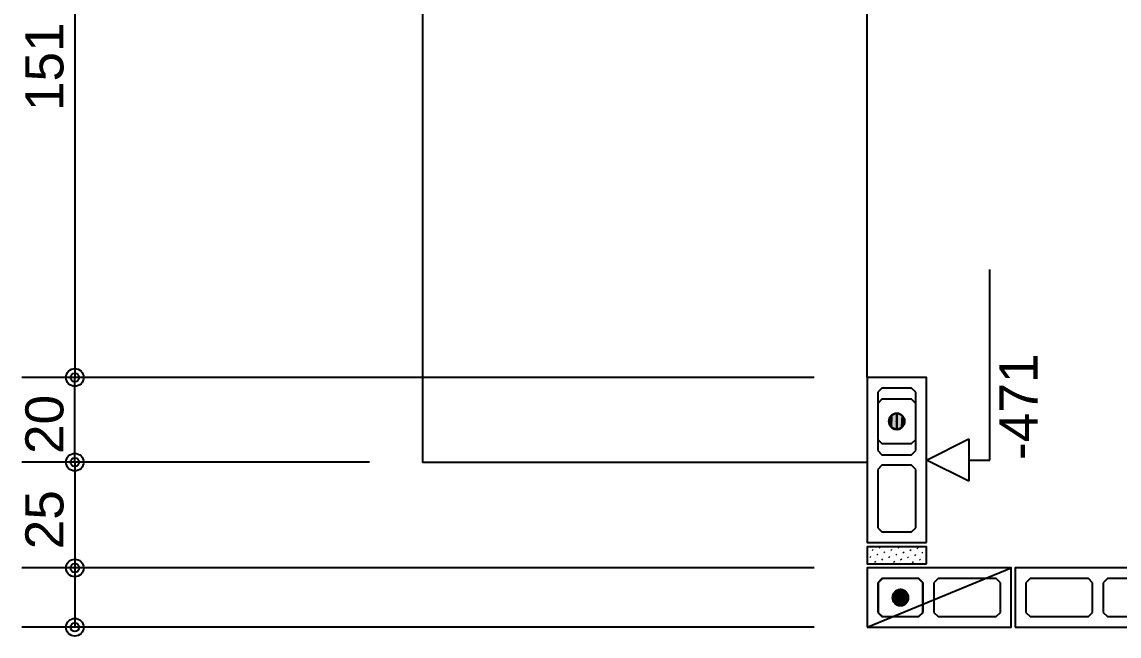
# Model space of a CAD drawing. Extents: x 0 to 119, y 0 to 84.
# Drawn here: x 9.94 to 15.12, y 40.48 to 43.38 of the extents above; entities that cross this region are included whole.
import ezdxf

# ---------------------------------------------------------------- set-up
doc = ezdxf.new("R2010")
doc.units = 0
doc.header["$MEASUREMENT"] = 0
doc.linetypes.add('ESTILO_TQS_0003', pattern=[1.5, 0.5, -0.4, 0.1, -0.5])
doc.linetypes.add('ESTILO_TQS_0005', pattern=[0.4, 0.3, -0.1])
for name, color, linetype in [('17', 90, 'CONTINUOUS'), ('18', 6, 'CONTINUOUS'), ('27', 250, 'CONTINUOUS'), ('3', 7, 'CONTINUOUS'), ('35', 255, 'CONTINUOUS')]:
    doc.layers.add(name, color=color, linetype=linetype)
doc.styles.add('TQS_ARIAL', font='arial.ttf')

msp = doc.modelspace()

# ---------------------------------------------------------------- linework, layer by layer
at = {"layer": '17', "color": 90, "linetype": 'Continuous'}
for p, q in [((14.00275, 40.75055), (13.98275, 40.73055)), ((13.98275, 40.73055), (13.98275, 40.59055)), ((14.17275, 40.75055), (14.00275, 40.75055)), ((14.19275, 40.73055), (14.17275, 40.75055)), ((14.19275, 40.59055), (14.19275, 40.73055)), ((13.98275, 40.59055), (14.00275, 40.57055)), ((14.17275, 40.57055), (14.19275, 40.59055)), ((14.00275, 40.57055), (14.17275, 40.57055))]:
    msp.add_line(p, q, dxfattribs=at)
for points in [[(14.08835, 40.66055), (14.088347, 40.660489), (14.088338, 40.660429), (14.088322, 40.66037), (14.088301, 40.660313), (14.088275, 40.660259), (14.088242, 40.660207), (14.088205, 40.660159), (14.088163, 40.660115), (14.088117, 40.660076), (14.088067, 40.660041), (14.088014, 40.660011), (14.087958, 40.659987), (14.0879, 40.659969), (14.087841, 40.659957), (14.08778, 40.659951), (14.08772, 40.659951), (14.087659, 40.659957), (14.0876, 40.659969), (14.087542, 40.659987), (14.087486, 40.660011), (14.087433, 40.660041), (14.087383, 40.660076), (14.087337, 40.660115), (14.087295, 40.660159), (14.087258, 40.660207), (14.087225, 40.660259), (14.087199, 40.660313), (14.087178, 40.66037), (14.087162, 40.660429), (14.087153, 40.660489), (14.08715, 40.66055), (14.12555, 40.66055), (14.125356, 40.664374), (14.124776, 40.668159), (14.123816, 40.671866), (14.122487, 40.675457), (14.1208, 40.678894), (14.118775, 40.682144), (14.116431, 40.685172), (14.113793, 40.687947), (14.110888, 40.690441), (14.107745, 40.692629), (14.104397, 40.694487), (14.100878, 40.695997), (14.097225, 40.697143), (14.093474, 40.697914), (14.089665, 40.698301), (14.085835, 40.698301), (14.082026, 40.697914), (14.078275, 40.697143), (14.074622, 40.695997), (14.071103, 40.694487), (14.067755, 40.692629), (14.064612, 40.690441), (14.061707, 40.687947), (14.059069, 40.685172), (14.056725, 40.682144), (14.0547, 40.678894), (14.053013, 40.675457), (14.051684, 40.671866), (14.050724, 40.668159), (14.050144, 40.664374), (14.04995, 40.66055), (14.08835, 40.66055)], [(14.08715, 40.66055), (14.087153, 40.660611), (14.087162, 40.660671), (14.087178, 40.66073), (14.087199, 40.660787), (14.087225, 40.660841), (14.087258, 40.660893), (14.087295, 40.660941), (14.087337, 40.660985), (14.087383, 40.661024), (14.087433, 40.661059), (14.087486, 40.661089), (14.087542, 40.661113), (14.0876, 40.661131), (14.087659, 40.661143), (14.08772, 40.661149), (14.08778, 40.661149), (14.087841, 40.661143), (14.0879, 40.661131), (14.087958, 40.661113), (14.088014, 40.661089), (14.088067, 40.661059), (14.088117, 40.661024), (14.088163, 40.660985), (14.088205, 40.660941), (14.088242, 40.660893), (14.088275, 40.660841), (14.088301, 40.660787), (14.088322, 40.66073), (14.088338, 40.660671), (14.088347, 40.660611), (14.08835, 40.66055), (14.04995, 40.66055), (14.050144, 40.656726), (14.050724, 40.652941), (14.051684, 40.649234), (14.053013, 40.645643), (14.0547, 40.642206), (14.056725, 40.638956), (14.059069, 40.635928), (14.061707, 40.633153), (14.064612, 40.630659), (14.067755, 40.628471), (14.071103, 40.626613), (14.074622, 40.625103), (14.078275, 40.623957), (14.082026, 40.623186), (14.085835, 40.622799), (14.089665, 40.622799), (14.093474, 40.623186), (14.097225, 40.623957), (14.100878, 40.625103), (14.104397, 40.626613), (14.107745, 40.628471), (14.110888, 40.630659), (14.113793, 40.633153), (14.116431, 40.635928), (14.118775, 40.638956), (14.1208, 40.642206), (14.122487, 40.645643), (14.123816, 40.649234), (14.124776, 40.652941), (14.125356, 40.656726), (14.12555, 40.66055), (14.08715, 40.66055)]]:
    msp.add_lwpolyline(points, dxfattribs=at)
msp.add_circle((14.08775, 40.66055), 0.0372, dxfattribs=at)
for points in [[(14.08835, 40.66055), (14.0547, 40.678894), (14.053013, 40.675457)], [(14.08835, 40.66055), (14.056725, 40.682144), (14.0547, 40.678894)], [(14.08835, 40.66055), (14.059069, 40.685172), (14.056725, 40.682144)], [(14.08835, 40.66055), (14.061707, 40.687947), (14.059069, 40.685172)], [(14.08835, 40.66055), (14.064612, 40.690441), (14.061707, 40.687947)], [(14.08835, 40.66055), (14.067755, 40.692629), (14.064612, 40.690441)], [(14.08835, 40.66055), (14.071103, 40.694487), (14.067755, 40.692629)], [(14.08835, 40.66055), (14.074622, 40.695997), (14.071103, 40.694487)], [(14.08835, 40.66055), (14.078275, 40.697143), (14.074622, 40.695997)], [(14.08835, 40.66055), (14.082026, 40.697914), (14.078275, 40.697143)], [(14.08835, 40.66055), (14.085835, 40.698301), (14.082026, 40.697914)], [(14.08835, 40.66055), (14.089665, 40.698301), (14.085835, 40.698301)], [(14.12555, 40.66055), (14.089665, 40.698301), (14.08835, 40.66055)], [(14.12555, 40.66055), (14.093474, 40.697914), (14.089665, 40.698301)], [(14.12555, 40.66055), (14.097225, 40.697143), (14.093474, 40.697914)], [(14.12555, 40.66055), (14.100878, 40.695997), (14.097225, 40.697143)], [(14.12555, 40.66055), (14.104397, 40.694487), (14.100878, 40.695997)], [(14.12555, 40.66055), (14.107745, 40.692629), (14.104397, 40.694487)], [(14.12555, 40.66055), (14.110888, 40.690441), (14.107745, 40.692629)], [(14.12555, 40.66055), (14.113793, 40.687947), (14.110888, 40.690441)], [(14.12555, 40.66055), (14.116431, 40.685172), (14.113793, 40.687947)], [(14.12555, 40.66055), (14.118775, 40.682144), (14.116431, 40.685172)], [(14.12555, 40.66055), (14.1208, 40.678894), (14.118775, 40.682144)], [(14.12555, 40.66055), (14.122487, 40.675457), (14.1208, 40.678894)], [(14.08835, 40.66055), (14.050144, 40.664374), (14.04995, 40.66055)], [(14.08715, 40.66055), (14.04995, 40.66055), (14.050144, 40.656726)], [(14.08835, 40.66055), (14.050724, 40.668159), (14.050144, 40.664374)], [(14.08715, 40.66055), (14.050144, 40.656726), (14.050724, 40.652941)], [(14.08835, 40.66055), (14.051684, 40.671866), (14.050724, 40.668159)], [(14.08715, 40.66055), (14.050724, 40.652941), (14.051684, 40.649234)], [(14.08835, 40.66055), (14.053013, 40.675457), (14.051684, 40.671866)], [(14.08715, 40.66055), (14.051684, 40.649234), (14.053013, 40.645643)], [(14.08715, 40.66055), (14.053013, 40.645643), (14.0547, 40.642206)], [(14.08715, 40.66055), (14.0547, 40.642206), (14.056725, 40.638956)], [(14.08715, 40.66055), (14.056725, 40.638956), (14.059069, 40.635928)], [(14.08715, 40.66055), (14.059069, 40.635928), (14.061707, 40.633153)], [(14.08715, 40.66055), (14.061707, 40.633153), (14.064612, 40.630659)], [(14.08715, 40.66055), (14.064612, 40.630659), (14.067755, 40.628471)], [(14.08715, 40.66055), (14.067755, 40.628471), (14.071103, 40.626613)], [(14.08715, 40.66055), (14.071103, 40.626613), (14.074622, 40.625103)], [(14.08715, 40.66055), (14.074622, 40.625103), (14.078275, 40.623957)], [(14.08715, 40.66055), (14.078275, 40.623957), (14.082026, 40.623186)], [(14.08715, 40.66055), (14.082026, 40.623186), (14.085835, 40.622799)], [(14.08715, 40.66055), (14.085835, 40.622799), (14.089665, 40.622799)], [(14.087383, 40.661024), (14.087178, 40.66073), (14.08715, 40.66055)], [(14.087383, 40.661024), (14.08715, 40.66055), (14.08715, 40.66055)], [(14.087383, 40.661024), (14.08715, 40.66055), (14.08715, 40.66055)], [(14.087383, 40.661024), (14.08715, 40.66055), (14.08715, 40.66055)], [(14.087383, 40.661024), (14.08715, 40.66055), (14.08715, 40.66055)], [(14.087383, 40.661024), (14.08715, 40.66055), (14.08715, 40.66055)], [(14.087383, 40.661024), (14.08715, 40.66055), (14.08715, 40.66055)], [(14.087383, 40.661024), (14.08715, 40.66055), (14.08715, 40.66055)], [(14.087383, 40.661024), (14.08715, 40.66055), (14.08715, 40.66055)], [(14.087383, 40.661024), (14.08715, 40.66055), (14.08715, 40.66055)], [(14.087383, 40.661024), (14.08715, 40.66055), (14.08715, 40.66055)], [(14.087383, 40.661024), (14.08715, 40.66055), (14.08715, 40.66055)], [(14.087383, 40.661024), (14.08715, 40.66055), (14.08715, 40.66055)], [(14.087383, 40.661024), (14.08715, 40.66055), (14.08715, 40.66055)], [(14.087383, 40.661024), (14.08715, 40.66055), (14.08715, 40.66055)], [(14.087383, 40.661024), (14.08715, 40.66055), (14.08715, 40.66055)], [(14.087383, 40.661024), (14.08715, 40.66055), (14.08715, 40.66055)], [(14.087383, 40.661024), (14.08715, 40.66055), (14.08715, 40.66055)], [(14.087383, 40.661024), (14.08715, 40.66055), (14.08715, 40.66055)], [(14.087383, 40.661024), (14.08715, 40.66055), (14.08715, 40.66055)], [(14.087383, 40.661024), (14.08715, 40.66055), (14.08715, 40.66055)], [(14.087383, 40.661024), (14.08715, 40.66055), (14.08715, 40.66055)], [(14.087383, 40.661024), (14.08715, 40.66055), (14.08715, 40.66055)], [(14.08715, 40.66055), (14.089665, 40.622799), (14.12555, 40.66055)], [(14.087383, 40.661024), (14.087225, 40.660841), (14.087178, 40.66073)], [(14.087383, 40.661024), (14.087258, 40.660893), (14.087225, 40.660841)], [(14.087383, 40.661024), (14.087295, 40.660941), (14.087258, 40.660893)], [(14.087383, 40.661024), (14.087337, 40.660985), (14.087295, 40.660941)], [(14.087383, 40.661024), (14.087383, 40.661024), (14.087337, 40.660985)], [(14.087383, 40.661024), (14.087337, 40.660985), (14.087337, 40.660985)], [(14.087383, 40.661024), (14.087383, 40.661024), (14.087383, 40.661024)], [(14.08835, 40.66055), (14.088117, 40.660076), (14.088117, 40.660076)], [(14.08835, 40.66055), (14.088117, 40.660076), (14.088117, 40.660076)], [(14.08835, 40.66055), (14.088117, 40.660076), (14.088163, 40.660115)], [(14.08835, 40.66055), (14.088163, 40.660115), (14.088163, 40.660115)], [(14.08835, 40.66055), (14.088163, 40.660115), (14.088205, 40.660159)], [(14.08835, 40.66055), (14.088205, 40.660159), (14.088242, 40.660207)], [(14.08835, 40.66055), (14.088242, 40.660207), (14.088275, 40.660259)], [(14.08835, 40.66055), (14.088275, 40.660259), (14.088322, 40.66037)], [(14.08835, 40.66055), (14.088322, 40.66037), (14.08835, 40.66055)], [(14.08835, 40.66055), (14.08835, 40.66055), (14.08835, 40.66055)], [(14.08835, 40.66055), (14.08835, 40.66055), (14.08835, 40.66055)], [(14.08835, 40.66055), (14.08835, 40.66055), (14.08835, 40.66055)], [(14.08835, 40.66055), (14.08835, 40.66055), (14.08835, 40.66055)], [(14.08835, 40.66055), (14.08835, 40.66055), (14.08835, 40.66055)], [(14.08835, 40.66055), (14.08835, 40.66055), (14.08835, 40.66055)], [(14.08835, 40.66055), (14.08835, 40.66055), (14.08835, 40.66055)], [(14.08835, 40.66055), (14.08835, 40.66055), (14.08835, 40.66055)], [(14.08835, 40.66055), (14.08835, 40.66055), (14.08835, 40.66055)], [(14.08835, 40.66055), (14.08835, 40.66055), (14.08835, 40.66055)], [(14.08835, 40.66055), (14.08835, 40.66055), (14.08835, 40.66055)], [(14.08835, 40.66055), (14.08835, 40.66055), (14.08835, 40.66055)], [(14.08835, 40.66055), (14.08835, 40.66055), (14.08835, 40.66055)], [(14.08835, 40.66055), (14.08835, 40.66055), (14.08835, 40.66055)], [(14.08835, 40.66055), (14.08835, 40.66055), (14.08835, 40.66055)], [(14.08835, 40.66055), (14.08835, 40.66055), (14.08835, 40.66055)], [(14.08835, 40.66055), (14.08835, 40.66055), (14.08835, 40.66055)], [(14.08835, 40.66055), (14.08835, 40.66055), (14.08835, 40.66055)], [(14.08835, 40.66055), (14.08835, 40.66055), (14.08835, 40.66055)], [(14.08835, 40.66055), (14.08835, 40.66055), (14.08835, 40.66055)], [(14.08835, 40.66055), (14.08835, 40.66055), (14.08835, 40.66055)], [(14.12555, 40.66055), (14.089665, 40.622799), (14.093474, 40.623186)], [(14.12555, 40.66055), (14.093474, 40.623186), (14.097225, 40.623957)], [(14.12555, 40.66055), (14.097225, 40.623957), (14.100878, 40.625103)], [(14.12555, 40.66055), (14.100878, 40.625103), (14.104397, 40.626613)], [(14.12555, 40.66055), (14.104397, 40.626613), (14.107745, 40.628471)], [(14.12555, 40.66055), (14.107745, 40.628471), (14.110888, 40.630659)], [(14.12555, 40.66055), (14.110888, 40.630659), (14.113793, 40.633153)], [(14.12555, 40.66055), (14.113793, 40.633153), (14.116431, 40.635928)], [(14.12555, 40.66055), (14.116431, 40.635928), (14.118775, 40.638956)], [(14.12555, 40.66055), (14.118775, 40.638956), (14.1208, 40.642206)], [(14.12555, 40.66055), (14.1208, 40.642206), (14.122487, 40.645643)], [(14.12555, 40.66055), (14.123816, 40.671866), (14.122487, 40.675457)], [(14.12555, 40.66055), (14.122487, 40.645643), (14.123816, 40.649234)], [(14.12555, 40.66055), (14.124776, 40.668159), (14.123816, 40.671866)], [(14.12555, 40.66055), (14.123816, 40.649234), (14.124776, 40.652941)], [(14.12555, 40.66055), (14.125356, 40.664374), (14.124776, 40.668159)], [(14.12555, 40.66055), (14.124776, 40.652941), (14.125356, 40.656726)]]:
    msp.add_solid(points, dxfattribs=at)
at = {"layer": '18', "color": 6, "linetype": 'Continuous'}
for p, q in [((14.51025, 41.31055), (14.51025, 42.21055)), ((14.21025, 41.31055), (14.41025, 41.41055)), ((14.41025, 41.41055), (14.41025, 41.21055)), ((14.41025, 41.21055), (14.21025, 41.31055)), ((14.41025, 41.31055), (14.51025, 41.31055))]:
    msp.add_line(p, q, dxfattribs=at)
at = {"layer": '27', "color": 250, "linetype": 'ESTILO_TQS_0005'}
for points in [[(14.14025, 41.33555), (14.16025, 41.35555), (14.16025, 41.63055), (14.14025, 41.65055), (14.00025, 41.65055), (13.98025, 41.63055), (13.98025, 41.35555), (14.00025, 41.33555), (14.14025, 41.33555)], [(14.14025, 40.97055), (14.16025, 40.99055), (14.16025, 41.26555), (14.14025, 41.28555), (14.00025, 41.28555), (13.98025, 41.26555), (13.98025, 40.99055), (14.00025, 40.97055), (14.14025, 40.97055)], [(13.98025, 40.59055), (14.00025, 40.57055), (14.17525, 40.57055), (14.19525, 40.59055), (14.19525, 40.73055), (14.17525, 40.75055), (14.00025, 40.75055), (13.98025, 40.73055), (13.98025, 40.59055)], [(14.24525, 40.59055), (14.26525, 40.57055), (14.54025, 40.57055), (14.56025, 40.59055), (14.56025, 40.73055), (14.54025, 40.75055), (14.26525, 40.75055), (14.24525, 40.73055), (14.24525, 40.59055)], [(14.68025, 40.59055), (14.70025, 40.57055), (14.97525, 40.57055), (14.99525, 40.59055), (14.99525, 40.73055), (14.97525, 40.75055), (14.70025, 40.75055), (14.68025, 40.73055), (14.68025, 40.59055)], [(15.04525, 40.59055), (15.06525, 40.57055), (15.34025, 40.57055), (15.36025, 40.59055), (15.36025, 40.73055), (15.34025, 40.75055), (15.06525, 40.75055), (15.04525, 40.73055), (15.04525, 40.59055)]]:
    msp.add_lwpolyline(points, dxfattribs=at)
at = {"layer": '3', "color": 7, "linetype": 'Continuous'}
for p, q in [((14.00025, 41.59805), (13.98025, 41.57805)), ((13.98025, 41.57805), (13.98025, 41.40805)), ((14.14025, 41.59805), (14.00025, 41.59805)), ((14.16025, 41.57805), (14.14025, 41.59805)), ((14.16025, 41.40805), (14.16025, 41.57805)), ((13.98025, 41.40805), (14.00025, 41.38805)), ((14.14025, 41.38805), (14.16025, 41.40805)), ((14.00025, 41.38805), (14.14025, 41.38805)), ((13.946506, 40.895905), (13.946506, 40.895905)), ((13.959057, 40.883354), (13.955522, 40.88689)), ((13.992203, 40.894403), (13.988668, 40.897938)), ((14.047799, 40.883001), (14.044264, 40.886536)), ((14.081299, 40.893696), (14.077763, 40.897231)), ((14.137248, 40.88194), (14.133713, 40.885476)), ((14.170748, 40.892635), (14.167212, 40.896171)), ((14.21025, 40.897327), (14.21025, 40.897327)), ((13.948362, 40.849855), (13.944827, 40.853391)), ((13.981508, 40.860904), (13.977973, 40.864439)), ((14.003959, 40.838453), (14.000423, 40.841988)), ((14.008378, 40.878228), (14.008378, 40.878228)), ((14.014654, 40.871952), (14.011118, 40.875488)), ((14.037104, 40.849501), (14.033569, 40.853037)), ((14.07025, 40.86055), (14.066714, 40.864086)), ((14.092701, 40.838099), (14.089165, 40.841635)), ((14.103749, 40.871245), (14.100214, 40.874781)), ((14.1262, 40.848794), (14.122664, 40.85233)), ((14.132122, 40.842872), (14.132122, 40.842872)), ((14.159699, 40.859489), (14.156163, 40.863025)), ((14.18215, 40.837039), (14.178614, 40.840574)), ((14.193198, 40.870184), (14.189663, 40.87372)), ((14.21025, 40.853133), (14.21025, 40.853133)), ((13.93025, 40.52055), (14.61025, 40.80055)), ((13.933473, 40.82055), (13.933473, 40.82055)), ((13.970813, 40.827404), (13.967278, 40.83094)), ((13.977667, 40.82055), (13.977667, 40.82055)), ((14.021862, 40.82055), (14.021862, 40.82055)), ((14.059555, 40.827051), (14.056019, 40.830586)), ((14.066056, 40.82055), (14.066056, 40.82055)), ((14.11025, 40.82055), (14.11025, 40.82055)), ((14.14865, 40.826344), (14.145115, 40.829879)), ((14.154444, 40.82055), (14.154444, 40.82055)), ((14.193994, 40.825195), (14.193994, 40.825195)), ((14.198638, 40.82055), (14.198638, 40.82055))]:
    msp.add_line(p, q, dxfattribs=at)
for points in [[(11.83025, 45.42055), (11.83025, 41.30055), (13.93025, 41.30055)], [(13.93025, 41.70055), (13.93025, 44.72055)], [(14.21025, 40.92055), (14.21025, 41.70055), (13.93025, 41.70055), (13.93025, 40.92055), (14.21025, 40.92055)], [(14.07025, 41.49365), (14.070311, 41.493647), (14.070371, 41.493638), (14.07043, 41.493622), (14.070487, 41.493601), (14.070541, 41.493575), (14.070593, 41.493542), (14.070641, 41.493505), (14.070685, 41.493463), (14.070724, 41.493417), (14.070759, 41.493367), (14.070789, 41.493314), (14.070813, 41.493258), (14.070831, 41.4932), (14.070843, 41.493141), (14.070849, 41.49308), (14.070849, 41.49302), (14.070843, 41.492959), (14.070831, 41.4929), (14.070813, 41.492842), (14.070789, 41.492786), (14.070759, 41.492733), (14.070724, 41.492683), (14.070685, 41.492637), (14.070641, 41.492595), (14.070593, 41.492558), (14.070541, 41.492525), (14.070487, 41.492499), (14.07043, 41.492478), (14.070371, 41.492462), (14.070311, 41.492453), (14.07025, 41.49245), (14.07025, 41.53085), (14.066426, 41.530656), (14.062641, 41.530076), (14.058934, 41.529116), (14.055343, 41.527787), (14.051906, 41.5261), (14.048656, 41.524075), (14.045628, 41.521731), (14.042853, 41.519093), (14.040359, 41.516188), (14.038171, 41.513045), (14.036313, 41.509697), (14.034803, 41.506178), (14.033657, 41.502525), (14.032886, 41.498774), (14.032499, 41.494965), (14.032499, 41.491135), (14.032886, 41.487326), (14.033657, 41.483575), (14.034803, 41.479922), (14.036313, 41.476403), (14.038171, 41.473055), (14.040359, 41.469912), (14.042853, 41.467007), (14.045628, 41.464369), (14.048656, 41.462025), (14.051906, 41.46), (14.055343, 41.458313), (14.058934, 41.456984), (14.062641, 41.456024), (14.066426, 41.455444), (14.07025, 41.45525), (14.07025, 41.49365)], [(14.07025, 41.49245), (14.070189, 41.492453), (14.070129, 41.492462), (14.07007, 41.492478), (14.070013, 41.492499), (14.069959, 41.492525), (14.069907, 41.492558), (14.069859, 41.492595), (14.069815, 41.492637), (14.069776, 41.492683), (14.069741, 41.492733), (14.069711, 41.492786), (14.069687, 41.492842), (14.069669, 41.4929), (14.069657, 41.492959), (14.069651, 41.49302), (14.069651, 41.49308), (14.069657, 41.493141), (14.069669, 41.4932), (14.069687, 41.493258), (14.069711, 41.493314), (14.069741, 41.493367), (14.069776, 41.493417), (14.069815, 41.493463), (14.069859, 41.493505), (14.069907, 41.493542), (14.069959, 41.493575), (14.070013, 41.493601), (14.07007, 41.493622), (14.070129, 41.493638), (14.070189, 41.493647), (14.07025, 41.49365), (14.07025, 41.45525), (14.074074, 41.455444), (14.077859, 41.456024), (14.081566, 41.456984), (14.085157, 41.458313), (14.088594, 41.46), (14.091844, 41.462025), (14.094872, 41.464369), (14.097647, 41.467007), (14.100141, 41.469912), (14.102329, 41.473055), (14.104187, 41.476403), (14.105697, 41.479922), (14.106843, 41.483575), (14.107614, 41.487326), (14.108001, 41.491135), (14.108001, 41.494965), (14.107614, 41.498774), (14.106843, 41.502525), (14.105697, 41.506178), (14.104187, 41.509697), (14.102329, 41.513045), (14.100141, 41.516188), (14.097647, 41.519093), (14.094872, 41.521731), (14.091844, 41.524075), (14.088594, 41.5261), (14.085157, 41.527787), (14.081566, 41.529116), (14.077859, 41.530076), (14.074074, 41.530656), (14.07025, 41.53085), (14.07025, 41.49245)], [(14.21025, 40.82055), (14.21025, 40.90055), (13.93025, 40.90055), (13.93025, 40.82055), (14.21025, 40.82055)], [(13.93025, 40.52055), (14.61025, 40.52055), (14.61025, 40.80055), (13.93025, 40.80055), (13.93025, 40.52055)], [(14.63025, 40.52055), (15.41025, 40.52055), (15.41025, 40.80055), (14.63025, 40.80055), (14.63025, 40.52055)]]:
    msp.add_lwpolyline(points, dxfattribs=at)
msp.add_circle((14.07025, 41.49305), 0.0372, dxfattribs=at)
for points in [[(14.034803, 41.506178), (14.034803, 41.479922), (14.036313, 41.509697)], [(14.034803, 41.479922), (14.036313, 41.476403), (14.036313, 41.509697)], [(14.036313, 41.509697), (14.036313, 41.476403), (14.038171, 41.513045)], [(14.036313, 41.476403), (14.038171, 41.473055), (14.038171, 41.513045)], [(14.038171, 41.513045), (14.038171, 41.473055), (14.040359, 41.516188)], [(14.038171, 41.473055), (14.040359, 41.469912), (14.040359, 41.516188)], [(14.040359, 41.516188), (14.040359, 41.469912), (14.042853, 41.519093)], [(14.040359, 41.469912), (14.042853, 41.467007), (14.042853, 41.519093)], [(14.042853, 41.519093), (14.042853, 41.467007), (14.045628, 41.521731)], [(14.042853, 41.467007), (14.045628, 41.464369), (14.045628, 41.521731)], [(14.045628, 41.521731), (14.045628, 41.464369), (14.048656, 41.524075)], [(14.045628, 41.464369), (14.048656, 41.462025), (14.048656, 41.524075)], [(14.048656, 41.524075), (14.048656, 41.462025), (14.051906, 41.5261)], [(14.048656, 41.462025), (14.051906, 41.46), (14.051906, 41.5261)], [(14.051906, 41.5261), (14.051906, 41.46), (14.055343, 41.527787)], [(14.051906, 41.46), (14.055343, 41.458313), (14.055343, 41.527787)], [(14.055343, 41.527787), (14.055343, 41.458313), (14.058934, 41.529116)], [(14.055343, 41.458313), (14.058934, 41.456984), (14.058934, 41.529116)], [(14.058934, 41.529116), (14.058934, 41.456984), (14.062641, 41.530076)], [(14.058934, 41.456984), (14.062641, 41.456024), (14.062641, 41.530076)], [(14.066426, 41.455444), (14.066426, 41.530656), (14.062641, 41.456024)], [(14.062641, 41.530076), (14.062641, 41.456024), (14.066426, 41.530656)], [(14.066426, 41.455444), (14.07025, 41.49365), (14.07025, 41.53085)], [(14.066426, 41.455444), (14.07025, 41.53085), (14.066426, 41.530656)], [(14.07025, 41.49245), (14.074074, 41.530656), (14.07025, 41.53085)], [(14.07025, 41.49245), (14.07025, 41.45525), (14.074074, 41.530656)], [(14.07025, 41.45525), (14.074074, 41.455444), (14.074074, 41.530656)], [(14.074074, 41.530656), (14.074074, 41.455444), (14.077859, 41.530076)], [(14.074074, 41.455444), (14.077859, 41.456024), (14.077859, 41.530076)], [(14.077859, 41.530076), (14.077859, 41.456024), (14.081566, 41.529116)], [(14.077859, 41.456024), (14.081566, 41.456984), (14.081566, 41.529116)], [(14.081566, 41.529116), (14.081566, 41.456984), (14.085157, 41.527787)], [(14.081566, 41.456984), (14.085157, 41.458313), (14.085157, 41.527787)], [(14.085157, 41.527787), (14.085157, 41.458313), (14.088594, 41.5261)], [(14.085157, 41.458313), (14.088594, 41.46), (14.088594, 41.5261)], [(14.088594, 41.5261), (14.088594, 41.46), (14.091844, 41.524075)], [(14.088594, 41.46), (14.091844, 41.462025), (14.091844, 41.524075)], [(14.091844, 41.524075), (14.091844, 41.462025), (14.094872, 41.521731)], [(14.091844, 41.462025), (14.094872, 41.464369), (14.094872, 41.521731)], [(14.094872, 41.521731), (14.094872, 41.464369), (14.097647, 41.519093)], [(14.094872, 41.464369), (14.097647, 41.467007), (14.097647, 41.519093)], [(14.097647, 41.519093), (14.097647, 41.467007), (14.100141, 41.516188)], [(14.097647, 41.467007), (14.100141, 41.469912), (14.100141, 41.516188)], [(14.100141, 41.516188), (14.100141, 41.469912), (14.102329, 41.513045)], [(14.100141, 41.469912), (14.102329, 41.473055), (14.102329, 41.513045)], [(14.102329, 41.513045), (14.102329, 41.473055), (14.104187, 41.509697)], [(14.102329, 41.473055), (14.104187, 41.476403), (14.104187, 41.509697)], [(14.104187, 41.509697), (14.104187, 41.476403), (14.105697, 41.506178)], [(14.032499, 41.494965), (14.032499, 41.491135), (14.032886, 41.498774)], [(14.032499, 41.491135), (14.032886, 41.487326), (14.032886, 41.498774)], [(14.032886, 41.498774), (14.032886, 41.487326), (14.033657, 41.502525)], [(14.032886, 41.487326), (14.033657, 41.483575), (14.033657, 41.502525)], [(14.033657, 41.502525), (14.033657, 41.483575), (14.034803, 41.506178)], [(14.033657, 41.483575), (14.034803, 41.479922), (14.034803, 41.506178)], [(14.066426, 41.455444), (14.07025, 41.45525), (14.07025, 41.49365)], [(14.069815, 41.492637), (14.07025, 41.49245), (14.069776, 41.492683)], [(14.07025, 41.49245), (14.07025, 41.49245), (14.069776, 41.492683)], [(14.069776, 41.492683), (14.07025, 41.49245), (14.069776, 41.492683)], [(14.07025, 41.49245), (14.07025, 41.49245), (14.069776, 41.492683)], [(14.069776, 41.492683), (14.07025, 41.49245), (14.069776, 41.492683)], [(14.07025, 41.49245), (14.07025, 41.49245), (14.069776, 41.492683)], [(14.069859, 41.492595), (14.07025, 41.49245), (14.069815, 41.492637)], [(14.07025, 41.49245), (14.07025, 41.49245), (14.069815, 41.492637)], [(14.069815, 41.492637), (14.07025, 41.49245), (14.069815, 41.492637)], [(14.07025, 41.49245), (14.07025, 41.49245), (14.069815, 41.492637)], [(14.069907, 41.492558), (14.07025, 41.49245), (14.069859, 41.492595)], [(14.07025, 41.49245), (14.07025, 41.49245), (14.069859, 41.492595)], [(14.069959, 41.492525), (14.07025, 41.49245), (14.069907, 41.492558)], [(14.07025, 41.49245), (14.07025, 41.49245), (14.069907, 41.492558)], [(14.07007, 41.492478), (14.07025, 41.49245), (14.069959, 41.492525)], [(14.07025, 41.49245), (14.07025, 41.49245), (14.069959, 41.492525)], [(14.07025, 41.49245), (14.07025, 41.49245), (14.07007, 41.492478)], [(14.07025, 41.49245), (14.07025, 41.49245), (14.07007, 41.492478)], [(14.07025, 41.49365), (14.070724, 41.493417), (14.07025, 41.49365)], [(14.070724, 41.493417), (14.070724, 41.493417), (14.07025, 41.49365)], [(14.07025, 41.49365), (14.070724, 41.493417), (14.07025, 41.49365)], [(14.070724, 41.493417), (14.070724, 41.493417), (14.07025, 41.49365)], [(14.07025, 41.49365), (14.070724, 41.493417), (14.07025, 41.49365)], [(14.070724, 41.493417), (14.070685, 41.493463), (14.07025, 41.49365)], [(14.07025, 41.49365), (14.070685, 41.493463), (14.07025, 41.49365)], [(14.070685, 41.493463), (14.070685, 41.493463), (14.07025, 41.49365)], [(14.07025, 41.49365), (14.070685, 41.493463), (14.07025, 41.49365)], [(14.070685, 41.493463), (14.070641, 41.493505), (14.07025, 41.49365)], [(14.07025, 41.49365), (14.070641, 41.493505), (14.07025, 41.49365)], [(14.070641, 41.493505), (14.070593, 41.493542), (14.07025, 41.49365)], [(14.07025, 41.49365), (14.070593, 41.493542), (14.07025, 41.49365)], [(14.070593, 41.493542), (14.070541, 41.493575), (14.07025, 41.49365)], [(14.07025, 41.49365), (14.070541, 41.493575), (14.07025, 41.49365)], [(14.070541, 41.493575), (14.07043, 41.493622), (14.07025, 41.49365)], [(14.07025, 41.49365), (14.07043, 41.493622), (14.07025, 41.49365)], [(14.07043, 41.493622), (14.07025, 41.49365), (14.07025, 41.49365)], [(14.07025, 41.49365), (14.07025, 41.49365), (14.07025, 41.49365)], [(14.07025, 41.49365), (14.07025, 41.49365), (14.07025, 41.49365)], [(14.07025, 41.49365), (14.07025, 41.49365), (14.07025, 41.49365)], [(14.07025, 41.49365), (14.07025, 41.49365), (14.07025, 41.49365)], [(14.07025, 41.49365), (14.07025, 41.49365), (14.07025, 41.49365)], [(14.07025, 41.49365), (14.07025, 41.49365), (14.07025, 41.49365)], [(14.07025, 41.49365), (14.07025, 41.49365), (14.07025, 41.49365)], [(14.07025, 41.49365), (14.07025, 41.49365), (14.07025, 41.49365)], [(14.07025, 41.49365), (14.07025, 41.49365), (14.07025, 41.49365)], [(14.07025, 41.49365), (14.07025, 41.49365), (14.07025, 41.49365)], [(14.07025, 41.49365), (14.07025, 41.49365), (14.07025, 41.49365)], [(14.07025, 41.49365), (14.07025, 41.49365), (14.07025, 41.49365)], [(14.07025, 41.49245), (14.07025, 41.49245), (14.07025, 41.49245)], [(14.07025, 41.49245), (14.07025, 41.49245), (14.07025, 41.49245)], [(14.07025, 41.49245), (14.07025, 41.49245), (14.07025, 41.49245)], [(14.07025, 41.49245), (14.07025, 41.49245), (14.07025, 41.49245)], [(14.07025, 41.49245), (14.07025, 41.49245), (14.07025, 41.49245)], [(14.07025, 41.49245), (14.07025, 41.49245), (14.07025, 41.49245)], [(14.07025, 41.49245), (14.07025, 41.49245), (14.07025, 41.49245)], [(14.07025, 41.49245), (14.07025, 41.49245), (14.07025, 41.49245)], [(14.07025, 41.49245), (14.07025, 41.49245), (14.07025, 41.49245)], [(14.07025, 41.49245), (14.07025, 41.49245), (14.07025, 41.49245)], [(14.07025, 41.49245), (14.07025, 41.49245), (14.07025, 41.49245)], [(14.07025, 41.49245), (14.07025, 41.49245), (14.07025, 41.49245)], [(14.104187, 41.476403), (14.105697, 41.479922), (14.105697, 41.506178)], [(14.105697, 41.506178), (14.105697, 41.479922), (14.106843, 41.502525)], [(14.105697, 41.479922), (14.106843, 41.483575), (14.106843, 41.502525)], [(14.106843, 41.502525), (14.106843, 41.483575), (14.107614, 41.498774)], [(14.106843, 41.483575), (14.107614, 41.487326), (14.107614, 41.498774)], [(14.107614, 41.498774), (14.107614, 41.487326), (14.108001, 41.494965)], [(14.107614, 41.487326), (14.108001, 41.491135), (14.108001, 41.494965)]]:
    msp.add_solid(points, dxfattribs=at)
at = {"layer": '35', "color": 255, "linetype": 'Continuous'}
for p, q in [((10.188348, 44.72055), (10.188348, 41.70055)), ((13.68025, 41.70055), (9.938348, 41.70055)), ((13.68025, 41.70055), (9.938348, 41.70055)), ((10.188348, 41.30055), (10.188348, 41.70055)), ((13.93025, 41.70055), (13.93025, 41.70055)), ((13.93025, 41.70055), (13.93025, 41.70055)), ((11.58025, 41.30055), (9.938348, 41.30055)), ((11.58025, 41.30055), (9.938348, 41.30055)), ((10.188348, 41.30055), (10.188348, 40.80055)), ((11.83025, 41.30055), (11.83025, 41.30055)), ((11.83025, 41.30055), (11.83025, 41.30055)), ((13.68025, 40.80055), (9.938348, 40.80055)), ((13.68025, 40.80055), (9.938348, 40.80055)), ((10.188348, 40.80055), (10.188348, 40.52055)), ((13.93025, 40.80055), (13.93025, 40.80055)), ((13.93025, 40.80055), (13.93025, 40.80055)), ((13.68025, 40.52055), (9.938348, 40.52055)), ((13.93025, 40.52055), (13.93025, 40.52055)), ((13.93025, 40.52055), (13.93025, 40.52055)), ((14.21025, 40.52055), (14.21025, 40.52055)), ((14.21025, 40.52055), (14.21025, 40.52055))]:
    msp.add_line(p, q, dxfattribs=at)
for centre, radius in [((10.188348, 41.70055), 0.041625), ((10.188348, 41.70055), 0.041625), ((10.188348, 41.70055), 0.02075), ((10.188348, 41.70055), 0.02075), ((10.188348, 41.30055), 0.041625), ((10.188348, 41.30055), 0.041625), ((10.188348, 41.30055), 0.02075), ((10.188348, 41.30055), 0.02075), ((10.188348, 40.80055), 0.041625), ((10.188348, 40.80055), 0.041625), ((10.188348, 40.80055), 0.02075), ((10.188348, 40.80055), 0.02075), ((10.188348, 40.52055), 0.041625), ((10.188348, 40.52055), 0.02075)]:
    msp.add_circle(centre, radius, dxfattribs=at)

# ---------------------------------------------------------------- texts
at = {"layer": '18', "color": 6, "linetype": 'ESTILO_TQS_0003', "style": 'TQS_ARIAL'}
msp.add_text('-471', height=0.18, rotation=90, dxfattribs=at).set_placement((14.73525, 41.31055))
at = {"layer": '35', "color": 255, "linetype": 'Continuous', "style": 'TQS_ARIAL'}
for s, p in [('151', (10.134348, 42.95855)), ('20', (10.134348, 41.33855)), ('25', (10.134348, 40.88855))]:
    msp.add_text(s, height=0.18, rotation=90, dxfattribs=at).set_placement(p)

doc.saveas('drawing.dxf')
